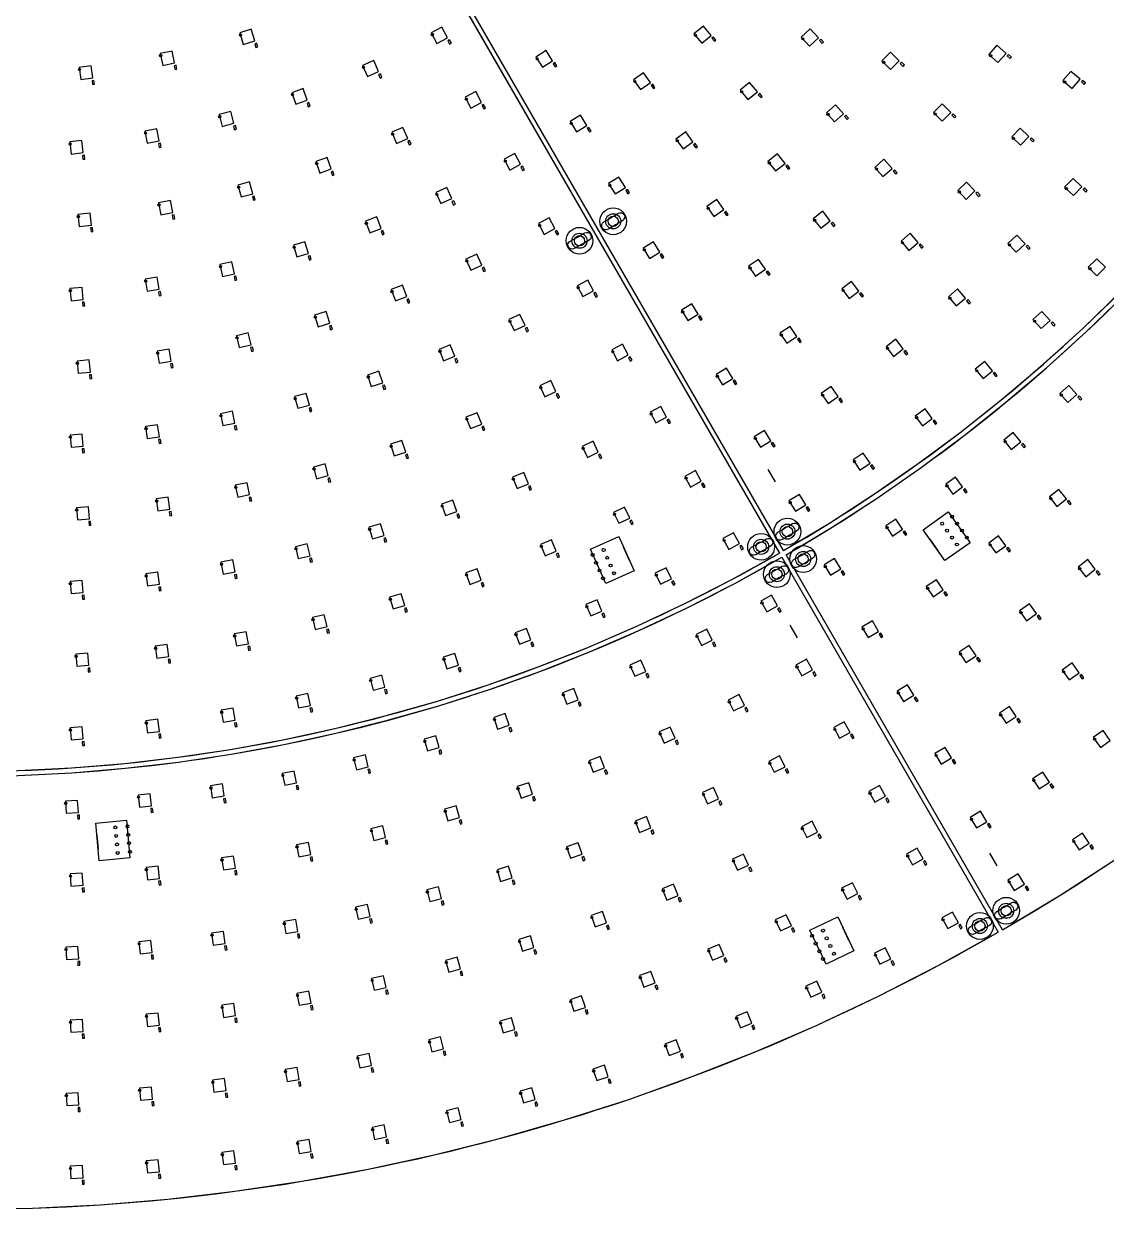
# Model space of a CAD drawing. Header units: millimetres. Extents: x -854 to 854, y -854 to 854.
# Drawn here: x 25.3 to 470.6, y -854 to -366.5 of the extents above; entities that cross this region are included whole.
import ezdxf

# ---------------------------------------------------------------- set-up
doc = ezdxf.new("R2010")
doc.units = ezdxf.units.MM
for name, color, linetype in [('CAP', 30, 'Continuous'), ('LED', 7, 'Continuous'), ('LED-GND', 7, 'Continuous'), ('MOUNT', 1, 'Continuous'), ('MOUNT-SYSTEM', 4, 'Continuous'), ('OUTLINE', 2, 'Continuous'), ('WAGO', 3, 'Continuous')]:
    doc.layers.add(name, color=color, linetype=linetype)

msp = doc.modelspace()

# ---------------------------------------------------------------- linework, layer by layer
at = {"layer": 'CAP'}
for points in [[(120.31, -374.77), (120.79, -376.29), (121.56, -376.05), (121.08, -374.53), (120.31, -374.77)], [(199.75, -373.55), (200.49, -374.97), (201.2, -374.59), (200.45, -373.18), (199.75, -373.55)], [(308.38, -372.53), (309.39, -373.76), (310.01, -373.26), (309, -372.02), (308.38, -372.53)], [(352.59, -373.46), (353.68, -374.62), (354.27, -374.08), (353.17, -372.91), (352.59, -373.46)], [(429.86, -379.8), (431.05, -380.86), (431.58, -380.26), (430.39, -379.2), (429.86, -379.8)], [(87.19, -383.83), (87.54, -385.39), (88.32, -385.22), (87.97, -383.65), (87.19, -383.83)], [(243.07, -382.98), (243.92, -384.34), (244.59, -383.91), (243.74, -382.56), (243.07, -382.98)], [(385.83, -382.93), (386.96, -384.07), (387.53, -383.5), (386.4, -382.37), (385.83, -382.93)], [(53.41, -389.97), (53.62, -391.55), (54.41, -391.45), (54.2, -389.86), (53.41, -389.97)], [(171.27, -387.44), (171.91, -388.9), (172.65, -388.58), (172.01, -387.12), (171.27, -387.44)], [(460.31, -390.45), (461.53, -391.49), (462.05, -390.88), (460.83, -389.84), (460.31, -390.45)], [(283.35, -391.9), (284.28, -393.2), (284.93, -392.73), (284, -391.43), (283.35, -391.9)], [(141.84, -399.15), (142.37, -400.66), (143.12, -400.4), (142.6, -398.89), (141.84, -399.15)], [(213.77, -400.08), (214.51, -401.49), (215.22, -401.12), (214.47, -399.7), (213.77, -400.08)], [(327.41, -395.72), (328.42, -396.95), (329.04, -396.45), (328.03, -395.21), (327.41, -395.72)], [(362.91, -404.72), (363.98, -405.92), (364.58, -405.38), (363.51, -404.19), (362.91, -404.72)], [(407.05, -404.15), (408.18, -405.28), (408.74, -404.71), (407.61, -403.58), (407.05, -404.15)], [(111.62, -408.64), (112.03, -410.18), (112.8, -409.97), (112.39, -408.43), (111.62, -408.64)], [(257.11, -409.59), (257.96, -410.95), (258.64, -410.53), (257.79, -409.17), (257.11, -409.59)], [(439.25, -414), (440.41, -415.11), (440.96, -414.53), (439.8, -413.42), (439.25, -414)], [(80.77, -415.83), (81.06, -417.41), (81.85, -417.26), (81.55, -415.69), (80.77, -415.83)], [(183.27, -414.93), (183.91, -416.4), (184.64, -416.08), (184, -414.61), (183.27, -414.93)], [(300.83, -416.28), (301.76, -417.58), (302.41, -417.12), (301.48, -415.82), (300.83, -416.28)], [(49.47, -420.71), (49.64, -422.3), (50.44, -422.21), (50.26, -420.62), (49.47, -420.71)], [(151.75, -427.47), (152.28, -428.98), (153.03, -428.71), (152.5, -427.2), (151.75, -427.47)], [(229.78, -425.53), (230.53, -426.94), (231.24, -426.56), (230.48, -425.15), (229.78, -425.53)], [(338.77, -425.14), (339.76, -426.39), (340.39, -425.9), (339.4, -424.64), (338.77, -425.14)], [(382.86, -427.13), (383.92, -428.33), (384.52, -427.79), (383.46, -426.6), (382.86, -427.13)], [(119.38, -437.61), (119.79, -439.16), (120.57, -438.95), (120.15, -437.41), (119.38, -437.61)], [(272.96, -435.07), (273.8, -436.43), (274.48, -436), (273.64, -434.65), (272.96, -435.07)], [(416.98, -436.42), (418.08, -437.59), (418.66, -437.03), (417.56, -435.87), (416.98, -436.42)], [(461.01, -434.65), (462.17, -435.76), (462.72, -435.18), (461.56, -434.07), (461.01, -434.65)], [(201.45, -439.65), (202.11, -441.11), (202.84, -440.78), (202.18, -439.32), (201.45, -439.65)], [(86.34, -445.31), (86.64, -446.88), (87.43, -446.73), (87.13, -445.16), (86.34, -445.31)], [(313.48, -444.12), (314.39, -445.43), (315.05, -444.97), (314.13, -443.66), (313.48, -444.12)], [(357.38, -448.67), (358.37, -449.92), (359, -449.43), (358, -448.17), (357.38, -448.67)], [(52.82, -450.52), (53, -452.11), (53.8, -452.02), (53.62, -450.43), (52.82, -450.52)], [(172.27, -451.88), (172.83, -453.38), (173.58, -453.1), (173.02, -451.6), (172.27, -451.88)], [(243.92, -451.99), (244.67, -453.4), (245.38, -453.02), (244.62, -451.61), (243.92, -451.99)], [(393.57, -457.65), (394.6, -458.87), (395.21, -458.35), (394.17, -457.13), (393.57, -457.65)], [(437.63, -458.19), (438.73, -459.35), (439.31, -458.8), (438.21, -457.64), (437.63, -458.19)], [(142.34, -462.18), (142.81, -463.71), (143.57, -463.48), (143.11, -461.95), (142.34, -462.18)], [(287.12, -461.59), (287.96, -462.95), (288.64, -462.53), (287.8, -461.17), (287.12, -461.59)], [(213.83, -466.97), (214.49, -468.43), (215.22, -468.1), (214.56, -466.64), (213.83, -466.97)], [(111.81, -470.5), (112.17, -472.06), (112.95, -471.88), (112.59, -470.32), (111.81, -470.5)], [(330.68, -468.69), (331.6, -470), (332.26, -469.54), (331.34, -468.23), (330.68, -468.69)], [(80.8, -476.81), (81.06, -478.39), (81.85, -478.26), (81.59, -476.68), (80.8, -476.81)], [(259.8, -477.5), (260.56, -478.91), (261.26, -478.53), (260.5, -477.12), (259.8, -477.5)], [(369.07, -477.62), (370.05, -478.89), (370.68, -478.4), (369.71, -477.13), (369.07, -477.62)], [(49.44, -481.07), (49.6, -482.66), (50.39, -482.58), (50.24, -480.99), (49.44, -481.07)], [(182.83, -479.96), (183.4, -481.46), (184.15, -481.17), (183.58, -479.68), (182.83, -479.96)], [(413.05, -480.46), (414.09, -481.68), (414.7, -481.16), (413.66, -479.94), (413.05, -480.46)], [(302.87, -487.12), (303.71, -488.49), (304.39, -488.07), (303.55, -486.7), (302.87, -487.12)], [(151.05, -490.89), (151.52, -492.42), (152.28, -492.19), (151.82, -490.66), (151.05, -490.89)], [(231.59, -491.8), (232.27, -493.25), (232.99, -492.91), (232.32, -491.46), (231.59, -491.8)], [(447.89, -489.65), (448.97, -490.84), (449.56, -490.3), (448.49, -489.11), (447.89, -489.65)], [(343.57, -496.28), (344.48, -497.6), (345.14, -497.15), (344.23, -495.83), (343.57, -496.28)], [(118.62, -499.72), (118.99, -501.28), (119.77, -501.09), (119.4, -499.54), (118.62, -499.72)], [(387.34, -501.42), (388.31, -502.69), (388.95, -502.2), (387.97, -500.93), (387.34, -501.42)], [(85.69, -506.41), (85.95, -507.98), (86.74, -507.85), (86.48, -506.28), (85.69, -506.41)], [(202.61, -504.44), (203.2, -505.92), (203.94, -505.63), (203.35, -504.14), (202.61, -504.44)], [(274.04, -503.91), (274.79, -505.32), (275.5, -504.94), (274.74, -503.53), (274.04, -503.91)], [(52.38, -510.93), (52.54, -512.52), (53.33, -512.44), (53.18, -510.85), (52.38, -510.93)], [(424.09, -510.41), (425.11, -511.64), (425.72, -511.13), (424.71, -509.9), (424.09, -510.41)], [(172.93, -515.36), (173.44, -516.88), (174.2, -516.63), (173.69, -515.11), (172.93, -515.36)], [(317.13, -513.58), (317.96, -514.95), (318.65, -514.53), (317.81, -513.16), (317.13, -513.58)], [(244.27, -518.99), (244.95, -520.44), (245.67, -520.1), (245, -518.65), (244.27, -518.99)], [(360.56, -521.01), (361.47, -522.32), (362.13, -521.87), (361.22, -520.55), (360.56, -521.01)], [(458.86, -520.12), (459.92, -521.33), (460.52, -520.8), (459.46, -519.6), (458.86, -520.12)], [(142.67, -524.55), (143.09, -526.09), (143.86, -525.89), (143.45, -524.34), (142.67, -524.55)], [(289.81, -529.48), (290.58, -530.88), (291.28, -530.5), (290.52, -529.09), (289.81, -529.48)], [(399.32, -530.01), (400.28, -531.29), (400.92, -530.81), (399.96, -529.53), (399.32, -530.01)], [(111.93, -531.96), (112.26, -533.52), (113.04, -533.36), (112.72, -531.79), (111.93, -531.96)], [(213.68, -532.32), (214.27, -533.8), (215.02, -533.51), (214.43, -532.02), (213.68, -532.32)], [(80.81, -537.56), (81.05, -539.15), (81.84, -539.03), (81.6, -537.45), (80.81, -537.56)], [(332.8, -539.16), (333.64, -540.53), (334.32, -540.11), (333.49, -538.74), (332.8, -539.16)], [(435.74, -539.64), (436.74, -540.89), (437.36, -540.39), (436.36, -539.14), (435.74, -539.64)], [(49.42, -541.35), (49.56, -542.95), (50.36, -542.88), (50.22, -541.28), (49.42, -541.35)], [(182.37, -543.84), (182.87, -545.36), (183.63, -545.11), (183.13, -543.59), (182.37, -543.84)], [(261.71, -543.92), (262.4, -545.36), (263.12, -545.02), (262.43, -543.57), (261.71, -543.92)], [(373.65, -548.41), (374.55, -549.74), (375.21, -549.29), (374.31, -547.96), (373.65, -548.41)], [(150.44, -553.52), (150.85, -555.07), (151.63, -554.86), (151.21, -553.32), (150.44, -553.52)], [(304.13, -555.84), (304.89, -557.25), (305.6, -556.86), (304.83, -555.46), (304.13, -555.84)], [(232.88, -556.87), (233.49, -558.35), (234.23, -558.04), (233.62, -556.56), (232.88, -556.87)], [(411.79, -558.14), (412.73, -559.43), (413.38, -558.96), (412.43, -557.66), (411.79, -558.14)], [(118, -561.34), (118.32, -562.9), (119.11, -562.74), (118.78, -561.17), (118, -561.34)], [(347.13, -565.57), (347.97, -566.93), (348.65, -566.52), (347.82, -565.15), (347.13, -565.57)], [(454.52, -563.04), (455.52, -564.29), (456.14, -563.79), (455.14, -562.54), (454.52, -563.04)], [(85.16, -567.25), (85.39, -568.83), (86.18, -568.71), (85.95, -567.13), (85.16, -567.25)], [(203.42, -568.29), (203.95, -569.8), (204.71, -569.54), (204.17, -568.03), (203.42, -568.29)], [(52.03, -571.24), (52.17, -572.83), (52.97, -572.76), (52.83, -571.17), (52.03, -571.24)], [(274.62, -571), (275.31, -572.44), (276.03, -572.1), (275.34, -570.65), (274.62, -571)], [(387.05, -575.57), (387.94, -576.9), (388.6, -576.45), (387.71, -575.12), (387.05, -575.57)], [(173.4, -578.16), (173.85, -579.7), (174.62, -579.47), (174.16, -577.93), (173.4, -578.16)], [(244.36, -584.59), (244.97, -586.06), (245.71, -585.76), (245.1, -584.28), (244.36, -584.59)], [(319.83, -581.45), (320.6, -582.85), (321.3, -582.47), (320.53, -581.06), (319.83, -581.45)], [(429.52, -582.33), (430.47, -583.62), (431.12, -583.15), (430.17, -581.86), (429.52, -582.33)], [(142.9, -586.44), (143.27, -588), (144.05, -587.81), (143.68, -586.26), (142.9, -586.44)], [(112.01, -593.12), (112.3, -594.69), (113.09, -594.55), (112.8, -592.97), (112.01, -593.12)], [(361.57, -591.9), (362.4, -593.27), (363.09, -592.86), (362.26, -591.49), (361.57, -591.9)], [(466.37, -591.96), (467.36, -593.22), (467.99, -592.72), (467, -591.46), (466.37, -591.96)], [(80.82, -598.17), (81.03, -599.75), (81.82, -599.65), (81.61, -598.06), (80.82, -598.17)], [(213.43, -596.57), (213.97, -598.08), (214.72, -597.81), (214.19, -596.31), (213.43, -596.57)], [(291.8, -596), (292.5, -597.44), (293.22, -597.09), (292.52, -595.66), (291.8, -596)], [(49.4, -601.58), (49.53, -603.17), (50.32, -603.11), (50.2, -601.52), (49.4, -601.58)], [(403.72, -600.51), (404.6, -601.84), (405.27, -601.4), (404.38, -600.07), (403.72, -600.51)], [(181.92, -606.93), (182.37, -608.46), (183.14, -608.23), (182.68, -606.7), (181.92, -606.93)], [(263.11, -609.21), (263.74, -610.68), (264.48, -610.37), (263.85, -608.9), (263.11, -609.21)], [(335.41, -607.11), (336.18, -608.51), (336.88, -608.13), (336.11, -606.73), (335.41, -607.11)], [(442.16, -610.26), (443.09, -611.55), (443.74, -611.09), (442.81, -609.79), (442.16, -610.26)], [(149.9, -615.62), (150.28, -617.17), (151.06, -616.98), (150.68, -615.43), (149.9, -615.62)], [(377.14, -617.55), (377.97, -618.92), (378.65, -618.5), (377.82, -617.14), (377.14, -617.55)], [(117.48, -622.62), (117.77, -624.19), (118.56, -624.04), (118.27, -622.47), (117.48, -622.62)], [(233.83, -621.04), (234.38, -622.54), (235.13, -622.26), (234.57, -620.76), (233.83, -621.04)], [(308.61, -621.16), (309.32, -622.6), (310.04, -622.25), (309.33, -620.81), (308.61, -621.16)], [(84.73, -627.91), (84.94, -629.5), (85.74, -629.39), (85.53, -627.81), (84.73, -627.91)], [(417.23, -627.57), (418.11, -628.9), (418.78, -628.46), (417.9, -627.12), (417.23, -627.57)], [(51.76, -631.49), (51.88, -633.08), (52.68, -633.02), (52.55, -631.42), (51.76, -631.49)], [(204.01, -631.47), (204.5, -632.99), (205.26, -632.75), (204.77, -631.22), (204.01, -631.47)], [(349.84, -633.41), (350.61, -634.82), (351.31, -634.43), (350.54, -633.03), (349.84, -633.41)], [(281.22, -634.03), (281.87, -635.5), (282.6, -635.18), (281.95, -633.71), (281.22, -634.03)], [(459.69, -634.6), (460.63, -635.9), (461.28, -635.43), (460.34, -634.13), (459.69, -634.6)], [(173.73, -640.46), (174.15, -642), (174.92, -641.8), (174.51, -640.25), (173.73, -640.46)], [(143.06, -648), (143.4, -649.56), (144.18, -649.39), (143.84, -647.83), (143.06, -648)], [(253.3, -645.7), (253.88, -647.19), (254.62, -646.9), (254.04, -645.41), (253.3, -645.7)], [(321.88, -648.07), (322.59, -649.51), (323.3, -649.15), (322.6, -647.72), (321.88, -648.07)], [(391.62, -643.86), (392.45, -645.23), (393.13, -644.81), (392.3, -643.44), (391.62, -643.86)], [(433.77, -652.59), (434.65, -653.93), (435.32, -653.49), (434.44, -652.15), (433.77, -652.59)], [(112.07, -654.07), (112.33, -655.65), (113.12, -655.52), (112.86, -653.94), (112.07, -654.07)], [(224.89, -656.13), (225.41, -657.65), (226.16, -657.39), (225.65, -655.87), (224.89, -656.13)], [(49.39, -661.76), (49.5, -663.36), (50.3, -663.3), (50.18, -661.71), (49.39, -661.76)], [(80.82, -658.66), (81.01, -660.25), (81.8, -660.16), (81.61, -658.57), (80.82, -658.66)], [(293.3, -661.49), (293.95, -662.96), (294.68, -662.64), (294.04, -661.17), (293.3, -661.49)], [(365.38, -659.1), (366.15, -660.5), (366.85, -660.12), (366.08, -658.72), (365.38, -659.1)], [(196.06, -665.32), (196.51, -666.85), (197.27, -666.63), (196.83, -665.09), (196.06, -665.32)], [(407.14, -669.53), (407.97, -670.9), (408.65, -670.49), (407.82, -669.12), (407.14, -669.53)], [(166.85, -673.24), (167.23, -674.79), (168.01, -674.6), (167.63, -673.05), (166.85, -673.24)], [(264.17, -673.66), (264.75, -675.15), (265.5, -674.86), (264.92, -673.37), (264.17, -673.66)], [(338.54, -673.28), (339.26, -674.71), (339.97, -674.35), (339.26, -672.92), (338.54, -673.28)], [(137.33, -679.87), (137.64, -681.44), (138.42, -681.29), (138.11, -679.72), (137.33, -679.87)], [(447.38, -679.56), (448.26, -680.9), (448.93, -680.46), (448.05, -679.12), (447.38, -679.56)], [(107.54, -685.22), (107.78, -686.8), (108.57, -686.68), (108.33, -685.09), (107.54, -685.22)], [(234.53, -684.54), (235.05, -686.05), (235.81, -685.8), (235.29, -684.28), (234.53, -684.54)], [(311.16, -686.37), (311.81, -687.83), (312.54, -687.5), (311.89, -686.04), (311.16, -686.37)], [(379.85, -685.38), (380.62, -686.78), (381.32, -686.4), (380.55, -684.99), (379.85, -685.38)], [(47.41, -691.98), (47.51, -693.58), (48.31, -693.53), (48.21, -691.93), (47.41, -691.98)], [(77.55, -689.25), (77.72, -690.84), (78.52, -690.76), (78.34, -689.17), (77.55, -689.25)], [(204.45, -694.12), (204.9, -695.65), (205.67, -695.43), (205.22, -693.89), (204.45, -694.12)], [(421.66, -695.81), (422.49, -697.18), (423.17, -696.77), (422.35, -695.4), (421.66, -695.81)], [(283.27, -698.34), (283.86, -699.82), (284.61, -699.52), (284.01, -698.04), (283.27, -698.34)], [(351.95, -700.12), (352.66, -701.55), (353.38, -701.19), (352.66, -699.76), (351.95, -700.12)], [(173.98, -702.38), (174.36, -703.93), (175.14, -703.74), (174.76, -702.19), (173.98, -702.38)], [(463.82, -704.66), (464.69, -705.99), (465.36, -705.56), (464.48, -704.22), (463.82, -704.66)], [(143.18, -709.3), (143.49, -710.87), (144.27, -710.71), (143.96, -709.14), (143.18, -709.3)], [(254.92, -709.18), (255.46, -710.69), (256.21, -710.42), (255.67, -708.91), (254.92, -709.18)], [(395.35, -711.09), (396.12, -712.49), (396.82, -712.1), (396.05, -710.7), (395.35, -711.09)], [(112.1, -714.87), (112.35, -716.45), (113.14, -716.33), (112.89, -714.74), (112.1, -714.87)], [(323.47, -713.72), (324.13, -715.18), (324.86, -714.85), (324.2, -713.4), (323.47, -713.72)], [(80.81, -719.08), (80.99, -720.67), (81.78, -720.58), (81.61, -718.99), (80.81, -719.08)], [(226.16, -718.87), (226.63, -720.4), (227.4, -720.16), (226.92, -718.63), (226.16, -718.87)], [(437.14, -721.51), (437.97, -722.88), (438.65, -722.46), (437.83, -721.09), (437.14, -721.51)], [(49.37, -721.92), (49.48, -723.51), (50.27, -723.46), (50.17, -721.86), (49.37, -721.92)], [(294.47, -726.17), (295.07, -727.65), (295.81, -727.36), (295.21, -725.87), (294.47, -726.17)], [(368.48, -725.38), (369.2, -726.8), (369.92, -726.44), (369.2, -725.01), (368.48, -725.38)], [(197.03, -727.39), (197.44, -728.94), (198.21, -728.73), (197.8, -727.18), (197.03, -727.39)], [(167.58, -734.73), (167.93, -736.3), (168.71, -736.12), (168.36, -734.56), (167.58, -734.73)], [(137.86, -740.89), (138.15, -742.46), (138.93, -742.32), (138.64, -740.74), (137.86, -740.89)], [(264.99, -737.44), (265.53, -738.94), (266.28, -738.68), (265.74, -737.17), (264.99, -737.44)], [(341.1, -738.65), (341.77, -740.1), (342.5, -739.77), (341.83, -738.31), (341.1, -738.65)], [(409.86, -737.35), (410.63, -738.75), (411.33, -738.36), (410.56, -736.96), (409.86, -737.35)], [(107.91, -745.84), (108.14, -747.42), (108.93, -747.31), (108.7, -745.72), (107.91, -745.84)], [(77.79, -749.58), (77.95, -751.17), (78.75, -751.09), (78.59, -749.5), (77.79, -749.58)], [(235.08, -747.51), (235.56, -749.04), (236.32, -748.8), (235.84, -747.27), (235.08, -747.51)], [(313.25, -750.88), (313.86, -752.36), (314.6, -752.06), (313.98, -750.58), (313.25, -750.88)], [(47.55, -752.1), (47.64, -753.7), (48.44, -753.65), (48.35, -752.05), (47.55, -752.1)], [(382, -752.16), (382.72, -753.58), (383.44, -753.22), (382.72, -751.8), (382, -752.16)], [(204.79, -756.37), (205.2, -757.91), (205.98, -757.71), (205.56, -756.16), (204.79, -756.37)], [(174.17, -764), (174.52, -765.56), (175.3, -765.39), (174.95, -763.83), (174.17, -764)], [(284.95, -762.07), (285.51, -763.57), (286.26, -763.29), (285.7, -761.79), (284.95, -762.07)], [(353.61, -765.91), (354.28, -767.37), (355.01, -767.03), (354.34, -765.58), (353.61, -765.91)], [(143.26, -770.4), (143.55, -771.97), (144.34, -771.82), (144.05, -770.25), (143.26, -770.4)], [(256.26, -772.19), (256.76, -773.71), (257.52, -773.46), (257.02, -771.94), (256.26, -772.19)], [(80.81, -779.42), (80.97, -781.02), (81.77, -780.94), (81.6, -779.34), (80.81, -779.42)], [(112.13, -775.54), (112.35, -777.12), (113.14, -777.01), (112.92, -775.43), (112.13, -775.54)], [(324.73, -778.6), (325.34, -780.08), (326.08, -779.77), (325.46, -778.29), (324.73, -778.6)], [(49.36, -782.05), (49.46, -783.64), (50.25, -783.6), (50.16, -782), (49.36, -782.05)], [(227.2, -781.23), (227.65, -782.77), (228.41, -782.55), (227.97, -781.01), (227.2, -781.23)], [(197.83, -789.18), (198.22, -790.74), (198.99, -790.54), (198.61, -788.99), (197.83, -789.18)], [(295.39, -790.2), (295.94, -791.7), (296.69, -791.42), (296.14, -789.92), (295.39, -790.2)], [(168.19, -796.03), (168.51, -797.6), (169.3, -797.43), (168.97, -795.87), (168.19, -796.03)], [(138.3, -801.76), (138.57, -803.34), (139.36, -803.2), (139.09, -801.63), (138.3, -801.76)], [(265.63, -800.69), (266.13, -802.21), (266.89, -801.96), (266.39, -800.44), (265.63, -800.69)], [(108.23, -806.37), (108.44, -807.96), (109.23, -807.85), (109.02, -806.27), (108.23, -806.37)], [(47.67, -812.21), (47.76, -813.8), (48.55, -813.76), (48.46, -812.16), (47.67, -812.21)], [(78, -809.85), (78.15, -811.45), (78.95, -811.37), (78.8, -809.78), (78, -809.85)], [(235.51, -810.06), (235.95, -811.6), (236.72, -811.38), (236.28, -809.84), (235.51, -810.06)], [(205.05, -818.3), (205.44, -819.85), (206.22, -819.66), (205.83, -818.11), (205.05, -818.3)], [(174.31, -825.4), (174.64, -826.96), (175.42, -826.8), (175.1, -825.23), (174.31, -825.4)], [(143.33, -831.34), (143.6, -832.91), (144.39, -832.78), (144.12, -831.2), (143.33, -831.34)], [(112.14, -836.12), (112.35, -837.7), (113.15, -837.6), (112.94, -836.01), (112.14, -836.12)], [(49.35, -842.16), (49.44, -843.76), (50.24, -843.71), (50.15, -842.11), (49.35, -842.16)], [(80.8, -839.72), (80.95, -841.32), (81.75, -841.24), (81.6, -839.65), (80.8, -839.72)]]:
    msp.add_lwpolyline(points, dxfattribs=at)
at = {"layer": 'LED'}
for points in [[(118.91, -368.81), (114.14, -370.32), (115.64, -375.09), (120.41, -373.58), (118.91, -368.81)], [(197.29, -367.95), (192.87, -370.29), (195.21, -374.71), (199.63, -372.37), (197.29, -367.95)], [(304.86, -367.53), (300.99, -370.7), (304.16, -374.56), (308.03, -371.39), (304.86, -367.53)], [(348.75, -368.7), (345.1, -372.12), (348.52, -375.76), (352.17, -372.35), (348.75, -368.7)], [(86.31, -377.77), (81.43, -378.86), (82.51, -383.74), (87.39, -382.66), (86.31, -377.77)], [(240.2, -377.58), (235.97, -380.24), (238.63, -384.47), (242.86, -381.81), (240.2, -377.58)], [(381.84, -378.3), (378.3, -381.84), (381.84, -385.37), (385.37, -381.84), (381.84, -378.3)], [(425.6, -375.4), (422.27, -379.14), (426.01, -382.46), (429.33, -378.73), (425.6, -375.4)], [(53.06, -383.86), (48.1, -384.51), (48.75, -389.47), (53.71, -388.82), (53.06, -383.86)], [(169.25, -381.67), (164.66, -383.66), (166.66, -388.25), (171.25, -386.25), (169.25, -381.67)], [(280.17, -386.68), (276.1, -389.59), (279.01, -393.65), (283.08, -390.74), (280.17, -386.68)], [(455.97, -386.14), (452.72, -389.95), (456.52, -393.19), (459.77, -389.39), (455.97, -386.14)], [(140.25, -393.25), (135.53, -394.9), (137.18, -399.62), (141.9, -397.97), (140.25, -393.25)], [(211.31, -394.47), (206.89, -396.81), (209.23, -401.23), (213.65, -398.89), (211.31, -394.47)], [(323.89, -390.72), (320.02, -393.89), (323.19, -397.75), (327.06, -394.58), (323.89, -390.72)], [(403.05, -399.52), (399.52, -403.05), (403.05, -406.59), (406.59, -403.05), (403.05, -399.52)], [(110.47, -402.63), (105.64, -403.92), (106.94, -408.75), (111.77, -407.46), (110.47, -402.63)], [(254.28, -404.17), (250.03, -406.81), (252.67, -411.06), (256.92, -408.42), (254.28, -404.17)], [(359.2, -399.86), (355.46, -403.19), (358.78, -406.92), (362.52, -403.6), (359.2, -399.86)], [(181.24, -409.16), (176.66, -411.16), (178.66, -415.74), (183.24, -413.74), (181.24, -409.16)], [(80.07, -409.76), (75.16, -410.69), (76.09, -415.6), (81, -414.67), (80.07, -409.76)], [(297.64, -411.06), (293.58, -413.98), (296.49, -418.04), (300.55, -415.13), (297.64, -411.06)], [(435.13, -409.48), (431.69, -413.11), (435.32, -416.55), (438.76, -412.92), (435.13, -409.48)], [(49.23, -414.59), (44.26, -415.15), (44.82, -420.12), (49.79, -419.56), (49.23, -414.59)], [(150.16, -421.56), (145.44, -423.21), (147.09, -427.93), (151.81, -426.28), (150.16, -421.56)], [(227.3, -419.94), (222.89, -422.3), (225.24, -426.71), (229.65, -424.35), (227.3, -419.94)], [(335.34, -420.07), (331.42, -423.17), (334.52, -427.1), (338.44, -424), (335.34, -420.07)], [(379.14, -422.27), (375.4, -425.6), (378.73, -429.33), (382.46, -426.01), (379.14, -422.27)], [(118.24, -431.6), (113.41, -432.9), (114.7, -437.73), (119.53, -436.43), (118.24, -431.6)], [(270.12, -429.65), (265.87, -432.29), (268.51, -436.54), (272.76, -433.9), (270.12, -429.65)], [(413.11, -431.69), (409.48, -435.13), (412.92, -438.76), (416.55, -435.32), (413.11, -431.69)], [(456.89, -430.13), (453.45, -433.76), (457.08, -437.2), (460.52, -433.57), (456.89, -430.13)], [(199.34, -433.91), (194.79, -435.97), (196.85, -440.52), (201.41, -438.46), (199.34, -433.91)], [(85.65, -439.23), (80.74, -440.16), (81.67, -445.08), (86.58, -444.15), (85.65, -439.23)], [(310.35, -438.86), (306.25, -441.73), (309.12, -445.82), (313.21, -442.96), (310.35, -438.86)], [(52.59, -444.41), (47.62, -444.97), (48.18, -449.93), (53.15, -449.37), (52.59, -444.41)], [(170.54, -446.01), (165.86, -447.78), (167.62, -452.46), (172.3, -450.69), (170.54, -446.01)], [(241.44, -446.4), (237.03, -448.75), (239.39, -453.16), (243.8, -450.81), (241.44, -446.4)], [(353.94, -443.61), (350.02, -446.71), (353.12, -450.63), (357.05, -447.53), (353.94, -443.61)], [(389.95, -452.72), (386.14, -455.97), (389.39, -459.77), (393.19, -456.52), (389.95, -452.72)], [(141, -456.21), (136.22, -457.66), (137.67, -462.45), (142.45, -461), (141, -456.21)], [(284.3, -456.16), (280.05, -458.79), (282.67, -463.04), (286.93, -460.42), (284.3, -456.16)], [(433.76, -453.45), (430.13, -456.89), (433.57, -460.52), (437.2, -457.08), (433.76, -453.45)], [(211.73, -461.23), (207.17, -463.3), (209.24, -467.85), (213.79, -465.79), (211.73, -461.23)], [(110.86, -464.46), (105.99, -465.59), (107.13, -470.46), (112, -469.33), (110.86, -464.46)], [(327.55, -463.43), (323.46, -466.3), (326.32, -470.4), (330.42, -467.53), (327.55, -463.43)], [(466.69, -463.15), (463.15, -466.69), (466.69, -470.23), (470.23, -466.69), (466.69, -463.15)], [(80.25, -470.72), (75.32, -471.53), (76.13, -476.46), (81.06, -475.65), (80.25, -470.72)], [(257.3, -471.92), (252.9, -474.29), (255.27, -478.7), (259.67, -476.32), (257.3, -471.92)], [(365.72, -472.51), (361.75, -475.55), (364.8, -479.52), (368.76, -476.47), (365.72, -472.51)], [(49.29, -474.96), (44.32, -475.45), (44.81, -480.42), (49.78, -479.93), (49.29, -474.96)], [(181.11, -474.09), (176.43, -475.85), (178.19, -480.53), (182.87, -478.77), (181.11, -474.09)], [(409.43, -475.53), (405.63, -478.78), (408.87, -482.58), (412.68, -479.33), (409.43, -475.53)], [(300.05, -481.7), (295.8, -484.32), (298.42, -488.58), (302.68, -485.95), (300.05, -481.7)], [(149.71, -484.92), (144.93, -486.37), (146.38, -491.16), (151.16, -489.71), (149.71, -484.92)], [(229.42, -486.08), (224.89, -488.2), (227, -492.73), (231.54, -490.62), (229.42, -486.08)], [(444.12, -484.84), (440.42, -488.2), (443.79, -491.9), (447.49, -488.54), (444.12, -484.84)], [(340.49, -491), (336.37, -493.83), (339.2, -497.95), (343.32, -495.12), (340.49, -491)], [(117.68, -493.67), (112.81, -494.81), (113.94, -499.68), (118.81, -498.54), (117.68, -493.67)], [(383.98, -496.31), (380.01, -499.35), (383.06, -503.32), (387.02, -500.27), (383.98, -496.31)], [(85.14, -500.31), (80.2, -501.13), (81.02, -506.06), (85.95, -505.25), (85.14, -500.31)], [(200.77, -498.6), (196.12, -500.45), (197.97, -505.09), (202.62, -503.25), (200.77, -498.6)], [(271.54, -498.33), (267.14, -500.7), (269.51, -505.1), (273.91, -502.73), (271.54, -498.33)], [(52.23, -504.81), (47.26, -505.3), (47.75, -510.28), (52.72, -509.79), (52.23, -504.81)], [(420.55, -505.42), (416.7, -508.6), (419.88, -512.46), (423.74, -509.28), (420.55, -505.42)], [(171.44, -509.43), (166.69, -511), (168.27, -515.75), (173.01, -514.18), (171.44, -509.43)], [(314.32, -508.15), (310.06, -510.76), (312.67, -515.02), (316.94, -512.41), (314.32, -508.15)], [(242.1, -513.27), (237.57, -515.39), (239.68, -519.92), (244.21, -517.8), (242.1, -513.27)], [(357.48, -515.72), (353.36, -518.56), (356.19, -522.68), (360.31, -519.84), (357.48, -515.72)], [(455.18, -515.24), (451.42, -518.54), (454.72, -522.3), (458.48, -519), (455.18, -515.24)], [(141.53, -518.54), (136.7, -519.83), (137.99, -524.66), (142.82, -523.37), (141.53, -518.54)], [(111.14, -525.89), (106.24, -526.9), (107.25, -531.8), (112.15, -530.79), (111.14, -525.89)], [(287.3, -523.9), (282.91, -526.29), (285.29, -530.68), (289.69, -528.29), (287.3, -523.9)], [(396.03, -524.86), (392.02, -527.85), (395.02, -531.86), (399.02, -528.86), (396.03, -524.86)], [(211.85, -526.48), (207.2, -528.33), (209.05, -532.97), (213.69, -531.13), (211.85, -526.48)], [(49.34, -535.24), (44.36, -535.67), (44.79, -540.65), (49.77, -540.22), (49.34, -535.24)], [(80.37, -531.46), (75.43, -532.19), (76.15, -537.13), (81.1, -536.41), (80.37, -531.46)], [(330, -533.73), (325.74, -536.34), (328.35, -540.6), (332.61, -537.99), (330, -533.73)], [(432.27, -534.61), (428.37, -537.74), (431.5, -541.63), (435.4, -538.51), (432.27, -534.61)], [(180.88, -537.91), (176.13, -539.48), (177.7, -544.23), (182.45, -542.66), (180.88, -537.91)], [(259.49, -538.22), (254.97, -540.37), (257.13, -544.88), (261.64, -542.73), (259.49, -538.22)], [(370.6, -543.11), (366.46, -545.91), (369.27, -550.05), (373.41, -547.25), (370.6, -543.11)], [(149.29, -547.52), (144.46, -548.81), (145.76, -553.64), (150.59, -552.35), (149.29, -547.52)], [(301.61, -550.26), (297.22, -552.65), (299.61, -557.04), (304, -554.66), (301.61, -550.26)], [(117.21, -555.27), (112.31, -556.28), (113.32, -561.18), (118.22, -560.17), (117.21, -555.27)], [(230.96, -551.06), (226.34, -552.97), (228.26, -557.59), (232.88, -555.68), (230.96, -551.06)], [(408.54, -552.95), (404.51, -555.91), (407.47, -559.94), (411.5, -556.98), (408.54, -552.95)], [(344.34, -560.13), (340.07, -562.73), (342.68, -567), (346.94, -564.4), (344.34, -560.13)], [(451.05, -558), (447.15, -561.13), (450.28, -565.03), (454.18, -561.9), (451.05, -558)], [(51.95, -565.12), (46.97, -565.56), (47.41, -570.54), (52.39, -570.1), (51.95, -565.12)], [(84.72, -561.15), (79.78, -561.87), (80.5, -566.82), (85.45, -566.09), (84.72, -561.15)], [(201.81, -562.39), (197.09, -564.06), (198.76, -568.78), (203.48, -567.11), (201.81, -562.39)], [(272.4, -565.3), (267.89, -567.45), (270.04, -571.96), (274.55, -569.81), (272.4, -565.3)], [(384.03, -570.25), (379.88, -573.02), (382.65, -577.18), (386.81, -574.4), (384.03, -570.25)], [(172.1, -572.18), (167.3, -573.6), (168.72, -578.4), (173.52, -576.98), (172.1, -572.18)], [(242.44, -578.78), (237.82, -580.69), (239.74, -585.31), (244.36, -583.4), (242.44, -578.78)], [(317.3, -575.88), (312.91, -578.27), (315.31, -582.66), (319.7, -580.26), (317.3, -575.88)], [(426.28, -577.15), (422.25, -580.1), (425.21, -584.13), (429.24, -581.18), (426.28, -577.15)], [(141.91, -580.41), (137.05, -581.57), (138.22, -586.44), (143.08, -585.27), (141.91, -580.41)], [(111.34, -587.04), (106.43, -587.95), (107.34, -592.87), (112.25, -591.96), (111.34, -587.04)], [(358.79, -586.46), (354.52, -589.05), (357.11, -593.32), (361.39, -590.73), (358.79, -586.46)], [(462.97, -586.88), (459.03, -589.96), (462.11, -593.9), (466.05, -590.81), (462.97, -586.88)], [(80.47, -592.06), (75.51, -592.71), (76.16, -597.67), (81.12, -597.02), (80.47, -592.06)], [(211.82, -590.67), (207.11, -592.34), (208.78, -597.06), (213.49, -595.39), (211.82, -590.67)], [(289.54, -590.32), (285.04, -592.51), (287.23, -597), (291.72, -594.82), (289.54, -590.32)], [(49.37, -595.46), (44.39, -595.85), (44.78, -600.84), (49.76, -600.45), (49.37, -595.46)], [(400.7, -595.19), (396.54, -597.97), (399.32, -602.13), (403.48, -599.35), (400.7, -595.19)], [(180.62, -600.95), (175.82, -602.37), (177.24, -607.16), (182.04, -605.74), (180.62, -600.95)], [(261.12, -603.43), (256.53, -605.4), (258.5, -609.99), (263.09, -608.03), (261.12, -603.43)], [(332.87, -601.55), (328.49, -603.95), (330.89, -608.34), (335.28, -605.93), (332.87, -601.55)], [(438.96, -605.04), (434.9, -607.97), (437.82, -612.02), (441.88, -609.1), (438.96, -605.04)], [(148.92, -609.58), (144.06, -610.75), (145.22, -615.61), (150.09, -614.44), (148.92, -609.58)], [(374.36, -612.1), (370.08, -614.7), (372.68, -618.97), (376.95, -616.38), (374.36, -612.1)], [(116.81, -616.54), (111.89, -617.45), (112.81, -622.36), (117.72, -621.45), (116.81, -616.54)], [(232.11, -615.17), (227.43, -616.92), (229.18, -621.6), (233.86, -619.86), (232.11, -615.17)], [(306.32, -615.49), (301.83, -617.71), (304.04, -622.19), (308.53, -619.98), (306.32, -615.49)], [(84.38, -621.81), (79.43, -622.46), (80.08, -627.42), (85.04, -626.76), (84.38, -621.81)], [(414.24, -622.23), (410.07, -624.98), (412.83, -629.16), (417, -626.4), (414.24, -622.23)], [(51.73, -625.37), (46.74, -625.76), (47.13, -630.75), (52.12, -630.35), (51.73, -625.37)], [(202.58, -625.52), (197.82, -627.04), (199.34, -631.8), (204.1, -630.28), (202.58, -625.52)], [(279.18, -628.27), (274.6, -630.28), (276.61, -634.86), (281.19, -632.85), (279.18, -628.27)], [(347.3, -627.85), (342.92, -630.25), (345.32, -634.64), (349.71, -632.23), (347.3, -627.85)], [(456.49, -629.38), (452.44, -632.31), (455.36, -636.36), (459.42, -633.44), (456.49, -629.38)], [(172.59, -634.45), (167.76, -635.74), (169.05, -640.57), (173.88, -639.28), (172.59, -634.45)], [(388.85, -638.4), (384.57, -640.99), (387.16, -645.27), (391.44, -642.68), (388.85, -638.4)], [(142.2, -641.94), (137.32, -643.01), (138.38, -647.89), (143.27, -646.83), (142.2, -641.94)], [(251.51, -639.85), (246.85, -641.66), (248.66, -646.32), (253.32, -644.51), (251.51, -639.85)], [(319.58, -642.4), (315.1, -644.61), (317.31, -649.1), (321.8, -646.88), (319.58, -642.4)], [(111.5, -647.98), (106.57, -648.81), (107.4, -653.74), (112.33, -652.91), (111.5, -647.98)], [(430.78, -647.26), (426.61, -650.01), (429.37, -654.18), (433.54, -651.43), (430.78, -647.26)], [(80.54, -652.55), (75.58, -653.15), (76.17, -658.11), (81.13, -657.52), (80.54, -652.55)], [(223.36, -650.21), (218.62, -651.82), (220.23, -656.55), (224.96, -654.95), (223.36, -650.21)], [(49.4, -655.65), (44.41, -656), (44.77, -660.99), (49.76, -660.63), (49.4, -655.65)], [(291.26, -655.73), (286.68, -657.74), (288.7, -662.32), (293.27, -660.31), (291.26, -655.73)], [(362.83, -653.54), (358.45, -655.96), (360.86, -660.33), (365.24, -657.92), (362.83, -653.54)], [(469.32, -657.12), (465.24, -660.01), (468.13, -664.09), (472.21, -661.2), (469.32, -657.12)], [(194.78, -659.33), (189.98, -660.73), (191.38, -665.53), (196.18, -664.14), (194.78, -659.33)], [(165.84, -667.2), (160.98, -668.39), (162.17, -673.25), (167.03, -672.06), (165.84, -667.2)], [(262.38, -667.81), (257.72, -669.62), (259.53, -674.28), (264.19, -672.47), (262.38, -667.81)], [(336.22, -667.62), (331.75, -669.86), (333.98, -674.33), (338.45, -672.1), (336.22, -667.62)], [(404.37, -664.08), (400.09, -666.66), (402.68, -670.94), (406.96, -668.36), (404.37, -664.08)], [(136.58, -673.8), (131.67, -674.78), (132.65, -679.68), (137.55, -678.71), (136.58, -673.8)], [(444.42, -674.21), (440.23, -676.95), (442.97, -681.13), (447.16, -678.39), (444.42, -674.21)], [(107.06, -679.12), (102.11, -679.88), (102.87, -684.82), (107.82, -684.06), (107.06, -679.12)], [(233, -678.62), (228.27, -680.23), (229.87, -684.96), (234.61, -683.35), (233, -678.62)], [(309.06, -680.62), (304.5, -682.67), (306.56, -687.23), (311.12, -685.18), (309.06, -680.62)], [(377.3, -679.82), (372.92, -682.23), (375.33, -686.61), (379.71, -684.2), (377.3, -679.82)], [(47.46, -685.86), (42.47, -686.19), (42.8, -691.18), (47.79, -690.85), (47.46, -685.86)], [(77.33, -683.14), (72.36, -683.69), (72.91, -688.66), (77.88, -688.11), (77.33, -683.14)], [(203.18, -688.14), (198.38, -689.54), (199.78, -694.34), (204.58, -692.94), (203.18, -688.14)], [(418.9, -690.35), (414.61, -692.93), (417.2, -697.22), (421.48, -694.64), (418.9, -690.35)], [(172.97, -696.34), (168.11, -697.53), (169.3, -702.39), (174.16, -701.2), (172.97, -696.34)], [(281.41, -692.51), (276.77, -694.38), (278.64, -699.02), (283.27, -697.15), (281.41, -692.51)], [(349.62, -694.46), (345.15, -696.7), (347.38, -701.17), (351.86, -698.93), (349.62, -694.46)], [(460.85, -699.31), (456.67, -702.05), (459.41, -706.23), (463.59, -703.49), (460.85, -699.31)], [(142.43, -703.23), (137.53, -704.2), (138.5, -709.11), (143.4, -708.13), (142.43, -703.23)], [(253.29, -703.28), (248.58, -704.96), (250.26, -709.67), (254.97, -707.99), (253.29, -703.28)], [(392.79, -705.53), (388.41, -707.95), (390.83, -712.33), (395.21, -709.91), (392.79, -705.53)], [(111.62, -708.77), (106.68, -709.53), (107.44, -714.47), (112.38, -713.71), (111.62, -708.77)], [(321.38, -707.98), (316.82, -710.03), (318.87, -714.59), (323.43, -712.54), (321.38, -707.98)], [(49.42, -715.8), (44.43, -716.13), (44.76, -721.12), (49.75, -720.79), (49.42, -715.8)], [(80.6, -712.96), (75.63, -713.51), (76.17, -718.48), (81.14, -717.93), (80.6, -712.96)], [(224.77, -712.91), (220, -714.4), (221.48, -719.17), (226.26, -717.68), (224.77, -712.91)], [(434.38, -716.05), (430.1, -718.63), (432.68, -722.91), (436.96, -720.33), (434.38, -716.05)], [(195.88, -721.38), (191.05, -722.68), (192.35, -727.51), (197.18, -726.21), (195.88, -721.38)], [(292.61, -720.34), (287.97, -722.21), (289.84, -726.85), (294.47, -724.98), (292.61, -720.34)], [(366.14, -719.73), (361.67, -721.98), (363.93, -726.44), (368.39, -724.19), (366.14, -719.73)], [(166.68, -728.68), (161.8, -729.78), (162.9, -734.66), (167.77, -733.56), (166.68, -728.68)], [(137.2, -734.81), (132.28, -735.71), (133.18, -740.62), (138.1, -739.72), (137.2, -734.81)], [(263.37, -731.54), (258.66, -733.22), (260.33, -737.93), (265.04, -736.25), (263.37, -731.54)], [(338.97, -732.91), (334.42, -735), (336.51, -739.54), (341.05, -737.46), (338.97, -732.91)], [(407.3, -731.79), (402.93, -734.21), (405.35, -738.59), (409.72, -736.17), (407.3, -731.79)], [(107.5, -739.73), (102.55, -740.44), (103.25, -745.39), (108.2, -744.68), (107.5, -739.73)], [(77.63, -743.46), (72.65, -743.97), (73.16, -748.94), (78.13, -748.44), (77.63, -743.46)], [(233.7, -741.55), (228.92, -743.04), (230.41, -747.81), (235.18, -746.33), (233.7, -741.55)], [(311.33, -745.08), (306.71, -746.99), (308.62, -751.61), (313.24, -749.7), (311.33, -745.08)], [(47.63, -745.99), (42.64, -746.29), (42.94, -751.28), (47.93, -750.98), (47.63, -745.99)], [(203.65, -750.36), (198.82, -751.65), (200.11, -756.48), (204.94, -755.19), (203.65, -750.36)], [(379.66, -746.51), (375.19, -748.76), (377.45, -753.22), (381.91, -750.97), (379.66, -746.51)], [(173.27, -757.95), (168.39, -759.05), (169.49, -763.93), (174.37, -762.83), (173.27, -757.95)], [(283.25, -756.2), (278.56, -757.94), (280.3, -762.62), (284.99, -760.88), (283.25, -756.2)], [(351.48, -760.18), (346.93, -762.27), (349.02, -766.81), (353.56, -764.73), (351.48, -760.18)], [(142.61, -764.31), (137.69, -765.22), (138.59, -770.13), (143.51, -769.23), (142.61, -764.31)], [(111.72, -769.44), (106.77, -770.14), (107.47, -775.09), (112.42, -774.39), (111.72, -769.44)], [(254.78, -766.26), (250.03, -767.82), (251.59, -772.57), (256.34, -771.01), (254.78, -766.26)], [(80.64, -773.31), (75.67, -773.81), (76.17, -778.79), (81.15, -778.29), (80.64, -773.31)], [(322.81, -772.79), (318.19, -774.71), (320.1, -779.33), (324.72, -777.41), (322.81, -772.79)], [(49.44, -775.93), (44.45, -776.23), (44.75, -781.22), (49.74, -780.92), (49.44, -775.93)], [(225.95, -775.25), (221.14, -776.63), (222.53, -781.44), (227.33, -780.05), (225.95, -775.25)], [(196.8, -783.16), (191.95, -784.36), (193.15, -789.21), (198.01, -788.01), (196.8, -783.16)], [(293.69, -784.32), (289, -786.06), (290.74, -790.75), (295.43, -789.01), (293.69, -784.32)], [(167.38, -789.97), (162.49, -790.99), (163.51, -795.88), (168.4, -794.86), (167.38, -789.97)], [(137.73, -795.67), (132.8, -796.51), (133.63, -801.44), (138.56, -800.6), (137.73, -795.67)], [(264.15, -794.75), (259.4, -796.32), (260.97, -801.07), (265.72, -799.5), (264.15, -794.75)], [(77.88, -803.74), (72.9, -804.21), (73.37, -809.18), (78.35, -808.72), (77.88, -803.74)], [(107.88, -800.27), (102.92, -800.92), (103.57, -805.88), (108.53, -805.22), (107.88, -800.27)], [(234.25, -804.08), (229.45, -805.46), (230.83, -810.27), (235.64, -808.88), (234.25, -804.08)], [(47.77, -806.09), (42.78, -806.37), (43.06, -811.36), (48.05, -811.08), (47.77, -806.09)], [(204.02, -812.27), (199.17, -813.48), (200.37, -818.33), (205.23, -817.13), (204.02, -812.27)], [(173.51, -819.33), (168.61, -820.35), (169.64, -825.25), (174.53, -824.23), (173.51, -819.33)], [(142.75, -825.25), (137.82, -826.09), (138.66, -831.02), (143.59, -830.18), (142.75, -825.25)], [(111.79, -830.01), (106.84, -830.66), (107.49, -835.62), (112.45, -834.97), (111.79, -830.01)], [(49.46, -836.04), (44.46, -836.32), (44.74, -841.31), (49.74, -841.03), (49.46, -836.04)], [(80.68, -833.61), (75.7, -834.08), (76.17, -839.05), (81.15, -838.59), (80.68, -833.61)]]:
    msp.add_lwpolyline(points, dxfattribs=at)
at = {"layer": 'LED-GND'}
for centre in [(114.46, -371.16), (193.34, -371.06), (301.6, -371.36), (345.75, -372.74), (81.67, -379.72), (422.98, -379.7), (48.27, -385.4), (165.07, -384.47), (236.49, -380.97), (378.97, -382.44), (276.67, -390.29), (320.63, -394.55), (453.44, -390.49), (135.88, -395.73), (207.36, -397.58), (105.92, -404.78), (356.1, -403.83), (400.19, -403.65), (250.55, -407.55), (75.38, -411.56), (177.07, -411.97), (294.14, -414.68), (432.38, -413.69), (44.41, -416.04), (145.78, -424.05), (223.36, -423.07), (332.01, -423.85), (376.04, -426.24), (113.69, -433.76), (266.39, -433.03), (195.21, -436.77), (410.13, -435.75), (454.14, -434.34), (80.96, -441.04), (306.81, -442.44), (47.77, -445.86), (166.22, -448.6), (350.62, -447.38), (237.5, -449.52), (136.53, -458.51), (386.77, -456.62), (430.78, -457.51), (280.56, -459.53), (106.25, -466.46), (207.59, -464.09), (324.01, -467.01), (463.83, -467.29), (75.51, -472.41), (44.45, -476.34), (176.79, -476.68), (253.37, -475.06), (362.34, -476.23), (406.25, -479.43), (145.24, -487.22), (296.31, -485.06), (225.32, -488.99), (441.07, -488.83), (113.06, -495.68), (336.92, -494.54), (80.4, -502.01), (196.5, -501.27), (267.61, -501.47), (380.6, -500.03), (47.39, -506.19), (167.03, -511.84), (310.57, -511.5), (417.31, -509.27), (238, -516.18), (136.98, -520.69), (353.91, -519.27), (452.05, -519.18), (106.47, -527.77), (207.58, -529.15), (283.38, -527.05), (392.6, -528.54), (44.48, -536.56), (75.61, -533.07), (176.46, -540.32), (255.41, -541.16), (326.25, -537.08), (428.98, -538.41), (144.75, -549.67), (367.01, -546.63), (226.73, -553.79), (297.69, -553.42), (112.54, -557.15), (405.08, -556.61), (79.96, -562.75), (197.44, -564.89), (340.58, -563.47), (447.75, -561.8), (47.1, -566.45), (268.32, -568.24), (167.61, -574.45), (380.42, -573.74), (313.39, -579.04), (137.31, -582.44), (238.21, -581.5), (422.82, -580.8), (106.64, -588.83), (355.03, -589.79), (75.68, -593.6), (207.45, -593.17), (285.48, -593.29), (459.62, -590.64), (44.51, -596.75), (397.08, -598.69), (176.13, -603.22), (328.96, -604.72), (256.93, -606.21), (435.47, -608.67), (144.31, -611.61), (112.11, -618.32), (227.79, -617.74), (302.27, -618.49), (370.59, -615.44), (79.59, -623.34), (46.86, -626.66), (198.14, -627.88), (410.61, -625.71), (275.01, -631.09), (343.39, -631.02), (453, -633.01), (168.04, -636.6), (137.56, -643.87), (247.22, -642.48), (385.08, -641.73), (315.54, -645.4), (106.77, -649.69), (218.96, -652.65), (427.15, -650.74), (44.53, -656.9), (75.73, -654.03), (358.93, -656.72), (190.28, -661.58), (287.09, -658.55), (465.8, -660.72), (400.6, -667.41), (161.24, -669.25), (258.09, -670.44), (332.19, -670.64), (131.9, -675.65), (440.77, -677.67), (102.3, -680.76), (228.6, -681.06), (42.58, -687.09), (72.51, -684.58), (304.92, -683.47), (373.4, -683), (198.68, -690.39), (277.15, -695.19), (345.6, -697.48), (415.12, -693.68), (168.37, -698.39), (137.75, -705.07), (248.93, -705.79), (457.2, -702.77), (106.86, -710.41), (317.23, -710.83), (388.89, -708.72), (75.77, -714.4), (220.31, -715.24), (44.54, -717.02), (430.61, -719.37), (191.33, -723.53), (288.35, -723.03), (362.12, -722.76), (162.04, -730.65), (259, -734.05), (334.84, -735.8), (403.41, -734.97), (102.73, -741.32), (132.49, -736.58), (72.79, -744.86), (229.24, -743.88), (42.74, -747.18), (307.1, -747.8), (375.64, -749.54), (199.1, -752.51), (168.64, -759.92), (278.92, -758.76), (347.35, -763.06), (137.9, -766.09), (250.36, -768.66), (75.81, -774.7), (106.94, -771.02), (44.55, -777.13), (221.44, -777.48), (318.58, -775.52), (192.21, -785.22), (289.36, -786.89), (162.72, -791.86), (133, -797.39), (259.73, -797.16), (103.09, -801.8), (42.88, -807.27), (73.04, -805.1), (229.74, -806.31), (199.43, -814.34), (168.85, -821.23), (138.02, -826.96), (107, -831.55), (44.56, -837.22), (75.84, -834.97)]:
    msp.add_circle(centre, 0.45, dxfattribs=at)
at = {"layer": 'MOUNT'}
for centre, radius in [((267.77, -447.79), 5.5), ((267.77, -447.79), 3.1), ((267.77, -447.79), 2.11), ((253.91, -455.79), 5.5), ((253.91, -455.79), 3.1), ((253.91, -455.79), 2.11), ((339.41, -575.38), 5.5), ((339.41, -575.38), 3.1), ((339.41, -575.38), 2.11), ((328.59, -581.63), 5.5), ((328.59, -581.63), 3.1), ((328.59, -581.63), 2.11), ((345.91, -586.64), 5.5), ((345.91, -586.64), 3.1), ((345.91, -586.64), 2.11), ((335.09, -592.89), 5.5), ((335.09, -592.89), 3.1), ((335.09, -592.89), 2.11), ((429.41, -731.26), 5.5), ((429.41, -731.26), 3.1), ((429.41, -731.26), 2.11), ((418.59, -737.51), 5.5), ((418.59, -737.51), 3.1), ((418.59, -737.51), 2.11)]:
    msp.add_circle(centre, radius, dxfattribs=at)
at = {"layer": 'MOUNT-SYSTEM'}
for p, q in [((112.14, -196.22), (336.14, -584.2)), ((337.87, -583.2), (113.87, -195.22)), ((331.39, -549.78), (334.39, -554.97)), ((427.87, -739.08), (338.87, -584.93)), ((337.14, -585.93), (426.14, -740.08)), ((340.44, -613.85), (343.44, -619.05)), ((422.52, -707.62), (425.52, -712.81))]:
    msp.add_line(p, q, dxfattribs=at)
for points in [[(337.87, -583.2), (356.75, -571.84), (375.22, -559.9), (393.25, -547.38), (410.85, -534.3), (428, -520.67), (444.68, -506.5), (460.88, -491.8), (476.59, -476.59), (491.81, -460.87), (506.5, -444.67), (520.68, -427.99), (534.31, -410.85), (547.39, -393.25), (559.91, -375.21), (571.85, -356.75), (583.2, -337.86)], [(338.87, -584.93), (357.81, -573.54), (376.33, -561.56), (394.42, -549.01), (412.07, -535.89), (429.27, -522.21), (446, -508), (462.25, -493.26), (478.01, -478), (493.27, -462.24), (508.01, -445.99), (522.22, -429.26), (535.89, -412.06), (549.01, -394.41), (561.57, -376.32), (573.55, -357.8), (584.94, -338.86)], [(427.87, -739.08), (451.83, -724.69), (475.26, -709.54), (498.14, -693.67), (520.47, -677.07), (542.22, -659.78), (563.38, -641.81), (583.94, -623.16), (603.87, -603.87), (623.17, -583.93), (641.81, -563.38), (659.79, -542.22), (677.08, -520.46), (693.67, -498.14), (709.55, -475.25), (724.69, -451.82), (739.09, -427.86)], [(265.65, -451.08), (265.65, -451.08), (265.65, -451.08), (265.65, -451.08), (265.65, -451.08), (264.99, -451.31), (264.32, -451.27), (263.72, -450.98), (263.25, -450.46), (263.03, -449.8), (263.07, -449.13), (263.36, -448.53), (263.87, -448.06)], [(263.87, -448.06), (265.38, -447.18), (266.87, -446.28), (268.37, -445.39), (269.86, -444.48)], [(271.68, -447.48), (270.18, -448.38), (268.67, -449.29), (267.16, -450.19), (265.65, -451.08)], [(269.86, -444.48), (269.86, -444.48), (269.86, -444.48), (269.86, -444.48), (269.86, -444.48), (270.52, -444.25), (271.19, -444.28), (271.79, -444.56), (272.27, -445.07), (272.5, -445.73), (272.47, -446.4), (272.19, -447.01), (271.68, -447.48)], [(250.01, -455.95), (251.54, -455.1), (253.06, -454.26), (254.59, -453.41), (256.11, -452.55)], [(256.11, -452.55), (256.11, -452.55), (256.11, -452.55), (256.11, -452.55), (256.11, -452.55), (256.77, -452.33), (257.44, -452.39), (258.04, -452.69), (258.49, -453.21), (258.71, -453.87), (258.65, -454.54), (258.35, -455.14), (257.83, -455.6)], [(251.69, -459.01), (251.69, -459.01), (251.69, -459.01), (251.69, -459.01), (251.69, -459.01), (251.03, -459.22), (250.36, -459.16), (249.77, -458.85), (249.32, -458.32), (249.11, -457.66), (249.17, -456.99), (249.48, -456.39), (250.01, -455.95)], [(257.83, -455.6), (256.3, -456.46), (254.77, -457.32), (253.23, -458.17), (251.69, -459.01)], [(335.52, -575.64), (337.02, -574.76), (338.53, -573.87), (340.03, -572.98), (341.53, -572.09)], [(343.32, -575.09), (341.82, -575.99), (340.31, -576.89), (338.79, -577.77), (337.28, -578.66)], [(341.53, -572.09), (341.53, -572.09), (341.53, -572.09), (341.53, -572.09), (341.53, -572.09), (342.19, -571.86), (342.86, -571.9), (343.46, -572.18), (343.93, -572.7), (344.16, -573.35), (344.12, -574.02), (343.84, -574.63), (343.32, -575.09)], [(324.69, -581.81), (326.21, -580.96), (327.73, -580.1), (329.25, -579.24), (330.77, -578.38)], [(330.77, -578.38), (330.77, -578.38), (330.77, -578.38), (330.77, -578.38), (330.77, -578.38), (331.43, -578.16), (332.09, -578.21), (332.7, -578.51), (333.15, -579.03), (333.37, -579.69), (333.32, -580.36), (333.03, -580.96), (332.5, -581.42)], [(337.28, -578.66), (336.62, -578.88), (335.95, -578.84), (335.35, -578.55), (334.89, -578.03), (334.66, -577.37), (334.71, -576.7), (335, -576.1), (335.52, -575.64)], [(1, -674), (23.03, -673.6), (45, -672.5), (66.88, -670.67), (88.66, -668.14), (110.32, -664.91), (131.85, -660.98), (153.23, -656.35), (174.45, -651.03), (195.48, -645.03), (216.31, -638.35), (236.92, -630.99), (257.3, -622.95), (277.43, -614.26), (297.29, -604.89), (316.86, -594.87), (336.14, -584.2)], [(326.39, -584.87), (325.73, -585.08), (325.06, -585.03), (324.46, -584.72), (324.01, -584.19), (323.8, -583.53), (323.86, -582.86), (324.16, -582.27), (324.69, -581.81)], [(332.5, -581.42), (330.98, -582.29), (329.45, -583.15), (327.92, -584.01), (326.39, -584.87)], [(342.02, -586.89), (343.52, -586.01), (345.03, -585.13), (346.53, -584.24), (348.03, -583.35)], [(348.03, -583.35), (348.69, -583.12), (349.36, -583.15), (349.96, -583.44), (350.43, -583.95), (350.66, -584.61), (350.62, -585.28), (350.34, -585.89), (349.82, -586.35)], [(1, -676), (23.1, -675.6), (45.13, -674.49), (67.07, -672.66), (88.92, -670.13), (110.65, -666.88), (132.24, -662.94), (153.69, -658.3), (174.97, -652.96), (196.06, -646.94), (216.95, -640.24), (237.63, -632.86), (258.07, -624.8), (278.25, -616.08), (298.17, -606.69), (317.81, -596.64), (337.14, -585.93)], [(331.19, -593.07), (332.71, -592.22), (334.23, -591.36), (335.75, -590.5), (337.27, -589.64)], [(337.27, -589.64), (337.92, -589.42), (338.59, -589.47), (339.2, -589.76), (339.65, -590.29), (339.87, -590.95), (339.82, -591.62), (339.53, -592.22), (339, -592.68)], [(343.78, -589.92), (343.12, -590.14), (342.45, -590.1), (341.85, -589.81), (341.39, -589.29), (341.16, -588.63), (341.21, -587.96), (341.5, -587.36), (342.02, -586.89)], [(349.82, -586.35), (348.32, -587.25), (346.81, -588.14), (345.29, -589.03), (343.78, -589.92)], [(332.89, -596.13), (332.23, -596.34), (331.56, -596.28), (330.96, -595.98), (330.51, -595.45), (330.3, -594.79), (330.36, -594.12), (330.66, -593.53), (331.19, -593.07)], [(339, -592.68), (337.48, -593.54), (335.95, -594.41), (334.42, -595.27), (332.89, -596.13)], [(425.52, -731.52), (427.02, -730.64), (428.53, -729.75), (430.04, -728.87), (431.54, -727.98)], [(433.32, -730.99), (431.81, -731.88), (430.3, -732.77), (428.79, -733.66), (427.28, -734.54)], [(431.54, -727.98), (431.54, -727.98), (431.54, -727.98), (431.54, -727.98), (431.54, -727.98), (432.2, -727.75), (432.86, -727.79), (433.47, -728.08), (433.94, -728.59), (434.17, -729.25), (434.13, -729.92), (433.84, -730.52), (433.32, -730.99)], [(414.69, -737.71), (416.21, -736.85), (417.73, -735.99), (419.25, -735.13), (420.76, -734.26)], [(420.76, -734.26), (420.76, -734.26), (420.76, -734.26), (420.76, -734.26), (420.76, -734.26), (421.42, -734.04), (422.09, -734.09), (422.69, -734.39), (423.15, -734.91), (423.37, -735.57), (423.32, -736.24), (423.02, -736.84), (422.5, -737.3)], [(427.28, -734.54), (427.28, -734.54), (427.28, -734.54), (427.28, -734.54), (427.28, -734.54), (426.62, -734.77), (425.95, -734.72), (425.34, -734.43), (424.88, -733.91), (424.66, -733.25), (424.7, -732.58), (425, -731.98), (425.52, -731.52)], [(1, -854), (28.95, -853.51), (56.81, -852.11), (84.57, -849.8), (112.2, -846.6), (139.69, -842.5), (167, -837.51), (194.12, -831.64), (221.04, -824.9), (247.71, -817.28), (274.14, -808.8), (300.29, -799.46), (326.14, -789.27), (351.67, -778.23), (376.86, -766.35), (401.69, -753.63), (426.14, -740.08)], [(416.4, -740.76), (416.4, -740.76), (416.4, -740.76), (416.4, -740.76), (416.4, -740.76), (415.74, -740.97), (415.07, -740.92), (414.47, -740.62), (414.02, -740.09), (413.8, -739.43), (413.86, -738.76), (414.16, -738.16), (414.69, -737.71)], [(422.5, -737.3), (420.98, -738.17), (419.46, -739.03), (417.93, -739.9), (416.4, -740.76)]]:
    msp.add_lwpolyline(points, dxfattribs=at)
at = {"layer": 'OUTLINE'}
for p, q in [((112.13, -196.22), (336.13, -584.2)), ((337.87, -583.2), (113.86, -195.22)), ((427.87, -739.09), (338.87, -584.93)), ((337.13, -585.93), (426.13, -740.09))]:
    msp.add_line(p, q, dxfattribs=at)
for radius, start, end in [(674, 300.085, 329.915), (676, 300.0848, 329.9152), (854, 300.0671, 329.9329), (674, 270.085, 299.915), (676, 270.0848, 299.9152), (854, 270.0671, 299.9329)]:
    msp.add_arc((0, 0), radius, start, end, dxfattribs=at)
at = {"layer": 'WAGO'}
for p, q in [((397.94, -578.52), (401.41, -583.41)), ((274.42, -587.23), (271.97, -581.75)), ((55.36, -699.98), (55.93, -705.96)), ((364.74, -743.5), (362.17, -738.08))]:
    msp.add_line(p, q, dxfattribs=at)
for points in [[(405.55, -567.3), (414.52, -579.93), (404.16, -587.29), (395.19, -574.65), (405.55, -567.3)], [(264.77, -596.76), (258.43, -582.61), (270.02, -577.42), (276.36, -591.56), (264.77, -596.76)], [(67.56, -694.07), (69.02, -709.5), (56.37, -710.69), (54.92, -695.25), (67.56, -694.07)], [(355.31, -753.24), (348.66, -739.24), (360.13, -733.79), (366.78, -747.79), (355.31, -753.24)]]:
    msp.add_lwpolyline(points, dxfattribs=at)
for centre in [(407.16, -569.22), (403.08, -572.11), (405.1, -574.97), (409.18, -572.07), (411.21, -574.93), (407.13, -577.82), (413.23, -577.78), (259.27, -584.97), (263.84, -582.93), (409.16, -580.67), (260.7, -588.17), (265.27, -586.12), (266.7, -589.32), (262.13, -591.36), (263.56, -594.56), (268.13, -592.51), (63.02, -697), (68, -696.54), (63.35, -700.49), (68.33, -700.02), (63.67, -703.97), (68.65, -703.5), (68.98, -706.99), (64, -707.46), (354.06, -739.43), (349.55, -741.58), (351.05, -744.74), (355.57, -742.6), (357.07, -745.76), (352.55, -747.9), (354.05, -751.06), (358.57, -748.92)]:
    msp.add_circle(centre, 0.6, dxfattribs=at)

doc.saveas('drawing.dxf')
